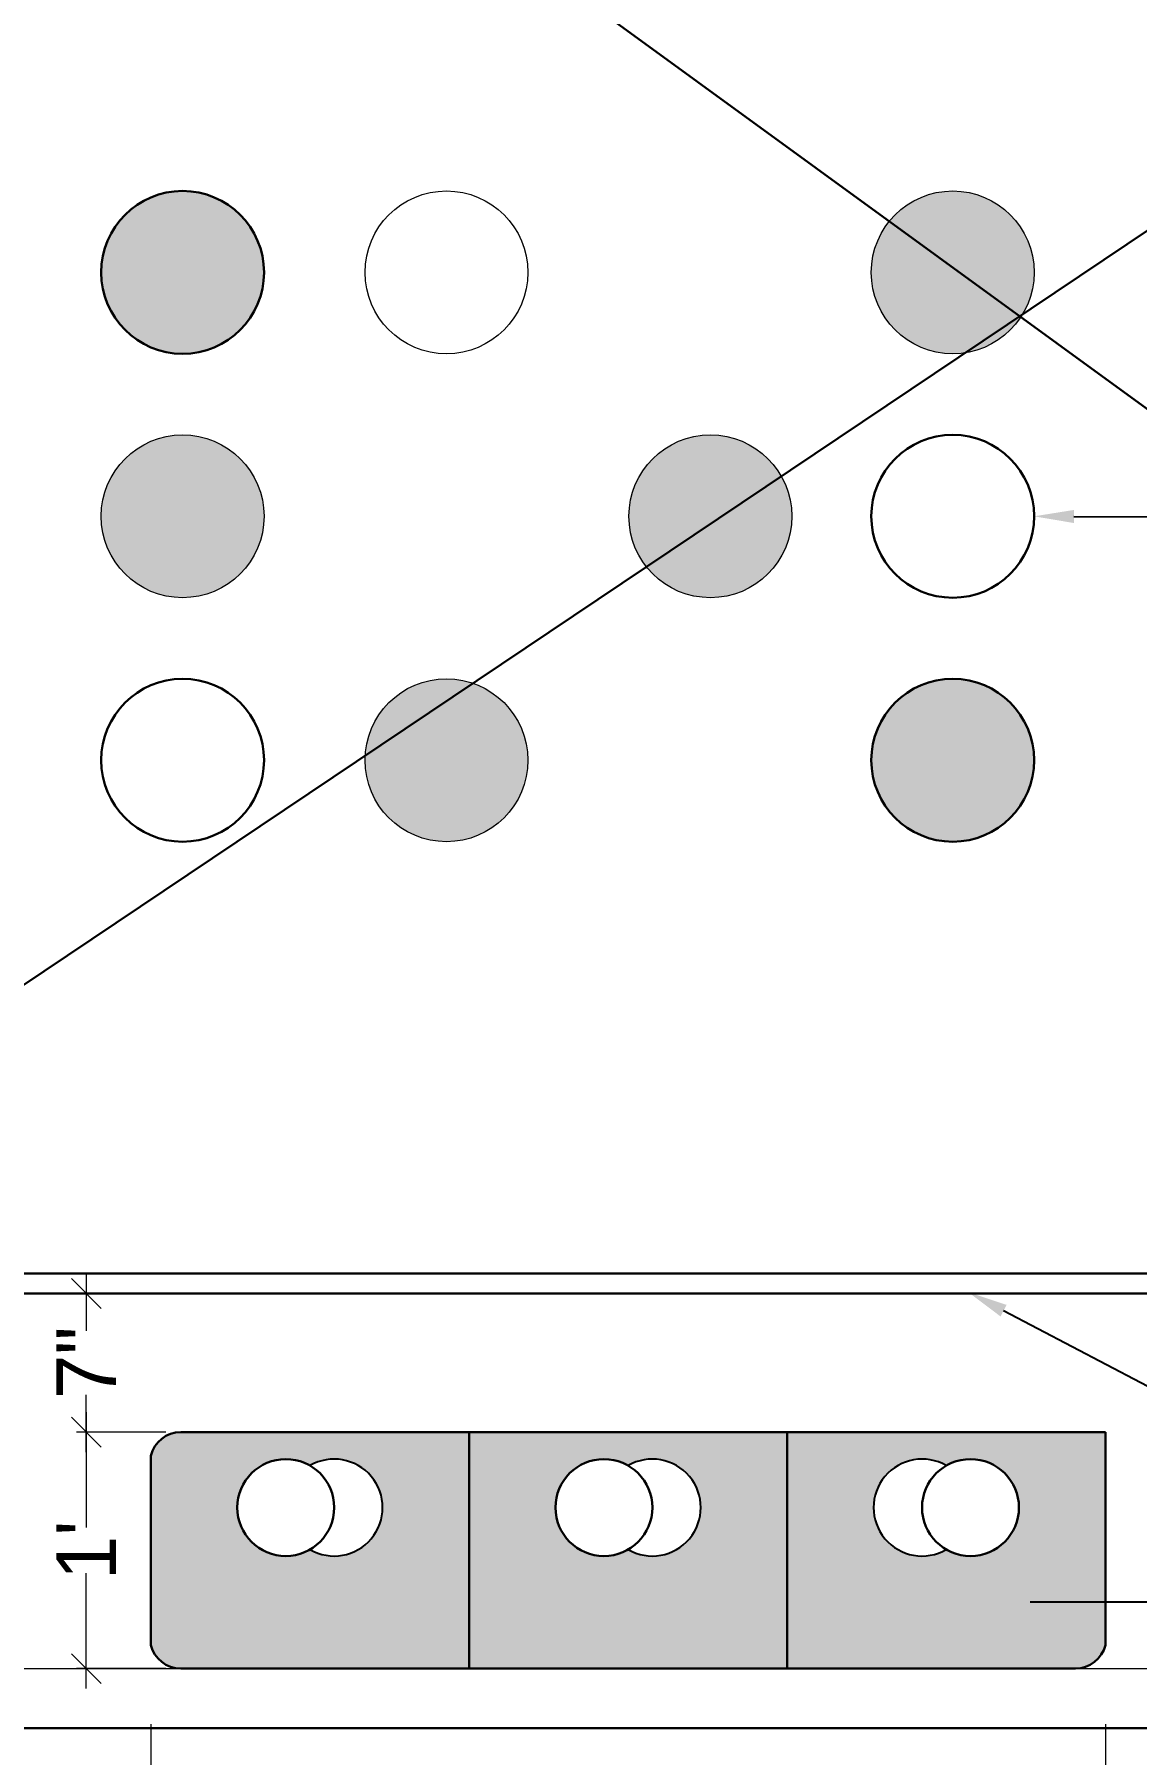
# Model space of a CAD drawing. Header units: millimetres. Extents: x 56222 to 3066687, y -650199 to -121287.
# Drawn here: x 132368.4 to 132423.8, y -183073.5 to -182987 of the extents above; entities that cross this region are included whole.
import ezdxf
from ezdxf import colors
from ezdxf.entities.mleader import LeaderData, LeaderLine
from ezdxf.math import Vec2, Vec3

# ---------------------------------------------------------------- set-up
doc = ezdxf.new("R2010")
doc.units = ezdxf.units.MM
doc.header["$MEASUREMENT"] = 0
doc.header["$PDMODE"] = 35
doc.linetypes.add('DASHED', pattern=[0.75, 0.5, -0.25])
doc.layers.get('Defpoints').update_dxf_attribs({"color": 220})
doc.layers.add('AR HATCH-7', color=7, linetype='Continuous')
for name, color, linetype, lineweight in [('FURNI', 25, 'Continuous', 5), ('FURNITURE', 32, 'Continuous', 9), ('furniture dimensions', 1, 'DASHED', 0), ('glass', 132, 'Continuous', 20), ('GROUND FLOOR  ( HATCH )', 251, 'Continuous', 9), ('SECTION ( HATCH  )', 252, 'Continuous', 9), ('SECTION ( SLAB PLine )', 104, 'Continuous', 30), ('Text', 7, 'Continuous', 15), ('wall', 7, 'Continuous', 30)]:
    doc.layers.add(name, color=color, linetype=linetype, lineweight=lineweight)
doc.styles.add('century g', font='GOTHIC.TTF')
doc.styles.add('style4', font='ARIALN.TTF')
doc.dimstyles.new('Archana', dxfattribs={"dimtxt": 2, "dimasz": 0.75, "dimexe": 0.5, "dimexo": 0.5, "dimgap": 0, "dimtad": 0, "dimzin": 0, "dimdsep": 46, "dimlunit": 4, "dimtxsty": 'century g', "dimblk": 'OBLIQUE', "dimcen": 0, "dimdle": 1, "dimclrd": 256, "dimclre": 256, "dimclrt": 256, "dimadec": 0, "dimazin": 0, "dimtfac": 1, "dimtofl": 0, "dimtmove": 1, "dimatfit": 3, "dimfxl": 1, "dimfxlon": 1, "dimtolj": 1, "dimtzin": 0, "dimlwd": -1, "dimlwe": -1, "dimarcsym": 0})

# ---------------------------------------------------------------- blocks, each defined once
blk = doc.blocks.new('_Oblique')
at = {"layer": 'wall', "color": 0, "lineweight": -2}
blk.add_line((-0.5, -0.5), (0.5, 0.5), dxfattribs=at)
blk = doc.blocks.new('*D213')
at = {"layer": 'Defpoints', "color": 0, "linetype": 'Continuous', "lineweight": 30, "transparency": 16777216}
for p in [(132370.9685841713, -183057.332537793), (132375.722046218, -183057.332537793), (132375.7220462179, -183069.2236764183, 4.438608610474392e-08)]:
    blk.add_point(p, dxfattribs=at)
at = {"layer": 'furniture dimensions', "color": 5, "linetype": 'Continuous', "transparency": 16777216}
for p, q in [((132370.9685841713, -183056.332537793), (132370.9685841713, -183062.1350071737)), ((132374.9685841713, -183057.332537793), (132370.4685841713, -183057.332537793)), ((132370.9685841713, -183070.2236764183), (132370.9685841713, -183064.4212070377))]:
    blk.add_line(p, q, dxfattribs=at)
at = {"layer": 'furniture dimensions', "color": 5, "linetype": 'ByBlock', "transparency": 16777216}
blk.add_line((132374.9685841713, -183069.2236764183), (132370.4685841713, -183069.2236764183), dxfattribs=at)
at = {"layer": 'furniture dimensions', "color": 5, "linetype": 'Continuous', "transparency": 16777216, "xscale": 1.5, "yscale": 1.5, "zscale": 1.5}
for p, rotation in [((132370.9685841713, -183057.332537793), 90), ((132370.9685841713, -183069.2236764183), 270)]:
    blk.add_blockref('_Oblique', p, dxfattribs=dict(at, rotation=rotation))
at = {"layer": 'furniture dimensions', "linetype": 'Continuous', "lineweight": 0, "transparency": 16777216, "insert": (132370.9685841712, -183063.2781071057), "char_height": 3, "attachment_point": 5, "rotation": 90, "style": 'century g'}
blk.add_mtext("\\A1;1'", dxfattribs=at)
blk = doc.blocks.new('*D214')
at = {"layer": 'Defpoints', "color": 0, "linetype": 'Continuous', "lineweight": 30, "transparency": 16777216}
for p in [(132370.9685841714, -183050.358598972), (132375.722046218, -183050.358598972, -2.13097615410756e-09), (132375.722046218, -183057.332537793)]:
    blk.add_point(p, dxfattribs=at)
at = {"layer": 'furniture dimensions', "color": 5, "linetype": 'Continuous', "transparency": 16777216}
for p, q in [((132370.9685841714, -183049.358598972), (132370.9685841714, -183052.2415575056)), ((132374.9685841714, -183050.358598972), (132370.4685841714, -183050.358598972)), ((132370.9685841714, -183058.332537793), (132370.9685841714, -183055.4495792595))]:
    blk.add_line(p, q, dxfattribs=at)
at = {"layer": 'furniture dimensions', "color": 5, "linetype": 'ByBlock', "transparency": 16777216}
blk.add_line((132374.9685841714, -183057.332537793), (132370.4685841714, -183057.332537793), dxfattribs=at)
at = {"layer": 'furniture dimensions', "color": 5, "linetype": 'Continuous', "transparency": 16777216, "xscale": 1.5, "yscale": 1.5, "zscale": 1.5}
for p, rotation in [((132370.9685841714, -183050.358598972), 90), ((132370.9685841714, -183057.332537793), 270)]:
    blk.add_blockref('_Oblique', p, dxfattribs=dict(at, rotation=rotation))
at = {"layer": 'furniture dimensions', "linetype": 'Continuous', "lineweight": 0, "transparency": 16777216, "insert": (132370.9685841714, -183053.8455683825), "char_height": 3, "attachment_point": 5, "rotation": 90, "style": 'century g'}
blk.add_mtext('\\A1;7"', dxfattribs=at)
blk = doc.blocks.new('*D215')
at = {"layer": 'Defpoints', "color": 0, "linetype": 'Continuous', "lineweight": 30, "transparency": 16777216}
for p in [(132374.21856742, -183065.7845605242, 1.693868068849664e-08), (132422.2215673508, -183066.9285321746, 1.989150553400295e-08), (132422.2215673508, -183076.0232364974)]:
    blk.add_point(p, dxfattribs=at)
at = {"layer": 'furniture dimensions', "color": 5, "linetype": 'ByBlock', "transparency": 16777216}
blk.add_line((132374.21856742, -183072.0232364974), (132374.21856742, -183076.5232364974), dxfattribs=at)
at = {"layer": 'furniture dimensions', "color": 5, "linetype": 'Continuous', "transparency": 16777216}
for p, q in [((132422.2215673508, -183072.0232364974), (132422.2215673508, -183076.5232364974)), ((132373.21856742, -183076.0232364974), (132396.8332556927, -183076.0232364974)), ((132423.2215673508, -183076.0232364974), (132399.6068790782, -183076.0232364974))]:
    blk.add_line(p, q, dxfattribs=at)
at = {"layer": 'furniture dimensions', "color": 5, "linetype": 'Continuous', "transparency": 16777216, "xscale": 1.5, "yscale": 1.5, "zscale": 1.5, "rotation": 180}
blk.add_blockref('_Oblique', (132374.21856742, -183076.0232364974), dxfattribs=at)
at = {"layer": 'furniture dimensions', "color": 5, "linetype": 'Continuous', "transparency": 16777216, "xscale": 1.5, "yscale": 1.5, "zscale": 1.5}
blk.add_blockref('_Oblique', (132422.2215673508, -183076.0232364974), dxfattribs=at)
at = {"layer": 'furniture dimensions', "linetype": 'Continuous', "lineweight": 0, "transparency": 16777216, "insert": (132398.2200673854, -183076.0232364974), "char_height": 3, "attachment_point": 5, "style": 'century g'}
blk.add_mtext("\\A1;4'", dxfattribs=at)

msp = doc.modelspace()

# ---------------------------------------------------------------- hatches: boundary and pattern name
at = {"layer": 'AR HATCH-7', "lineweight": 30, "true_color": 0xf1e8df, "transparency": 33554687}
h = msp.add_hatch(color=254, dxfattribs=at)
h.dxf.hatch_style = 1
h.paths.add_polyline_path([(132393.1780965916, -183023.5462654391, 1), (132384.9888430178, -183023.5462654391, 1)])
h.paths.add_polyline_path([(132410.4498039778, -182999.0138976662, 1), (132418.6390575516, -182999.0138976662, 1)])
h.paths.add_polyline_path([(132359.5278820578, -182999.0138976662, 1), (132367.7171356316, -182999.0138976662, 1)])
at = {"layer": 'AR HATCH-7', "lineweight": 30, "true_color": 0xbd9865, "transparency": 33554687}
h = msp.add_hatch(color=33, dxfattribs=at)
h.dxf.hatch_style = 1
h.paths.add_polyline_path([(132422.2215673509, -183057.332537793), (132406.2205673739, -183057.332537793), (132406.2205673739, -183069.2236764183), (132420.7180885531, -183069.2236764183, 0.3466771717919637), (132422.2215673508, -183068.0388323003)])
h.paths.add_polyline_path([(132414.2210673624, -183059.0170672375, -0.5773502691891358), (132417.8750006213, -183061.1266665881, -0.5773502691891358), (132414.2210673624, -183063.2362659388, -1.73205080757395)], flags=16)
h.paths.add_polyline_path([(132406.2205673739, -183057.332537793), (132390.219567397, -183057.332537793), (132390.219567397, -183069.2236764183), (132406.2205673739, -183069.2236764183)])
h.paths.add_polyline_path([(132398.2200673854, -183063.2362659387, -0.5773502691891356), (132394.5661341265, -183061.1266665881, -0.5773502691891349), (132398.2200673854, -183059.0170672375, -1.732050807574049)], flags=16)
h.paths.add_polyline_path([(132390.219567397, -183057.332537793), (132375.7220462179, -183057.332537793, 0.3466771718597841), (132374.21856742, -183058.5173819114), (132374.21856742, -183068.0388323, 0.3466771718374201), (132375.7220462179, -183069.2236764183), (132390.219567397, -183069.2236764183)])
h.paths.add_polyline_path([(132382.2190674085, -183063.2362659387, -0.577350269189134), (132378.5651341496, -183061.1266665881, -0.5773502691891377), (132382.2190674085, -183059.0170672375, -1.732050807574042)], flags=16)
at = {"layer": 'GROUND FLOOR  ( HATCH )', "lineweight": 30, "true_color": 0xcd2027}
h = msp.add_hatch(color=242, dxfattribs=at)
h.dxf.hatch_style = 1
h.set_gradient(color1=(147, 149, 152), name='CURVED')
h.paths.add_polyline_path([(132371.7171356316, -182999.0138976662, 1), (132379.9063892055, -182999.0138976662, 1)])
h = msp.add_hatch(color=242, dxfattribs=at)
h.dxf.hatch_style = 1
h.set_gradient(color1=(205, 105, 40), name='CURVED')
h.paths.add_polyline_path([(132371.7171356316, -183011.2800815526, 1), (132379.9063892055, -183011.2800815526, 1)])
h = msp.add_hatch(color=242, dxfattribs=at)
h.dxf.hatch_style = 1
h.set_gradient(color1=(205, 105, 40), name='CURVED')
h.paths.add_polyline_path([(132406.4498039778, -183011.2800815526, 1), (132398.2605504039, -183011.2800815526, 1)])
h = msp.add_hatch(color=242, dxfattribs=at)
h.dxf.hatch_style = 1
h.set_gradient(color1=(147, 149, 152), name='CURVED')
h.paths.add_polyline_path([(132418.6390575516, -183023.5462654391, 1), (132410.4498039778, -183023.5462654391, 1)])

# ---------------------------------------------------------------- linework, layer by layer
at = {"layer": 'FURNI', "lineweight": 30}
for centre in [(132375.8117624185, -182999.0138976662, -0.2829956410730374), (132414.5444307647, -183011.2800815526, -0.2829956410730374), (132375.8117624185, -183023.5462654391, -0.2829956410730374), (132414.5444307647, -183023.5462654391, -0.2829956410730374)]:
    msp.add_circle(centre, 4.094626786923414, dxfattribs=at)
at = {"layer": 'FURNI', "lineweight": 0}
for centre in [(132389.0834698047, -182999.0138976662, -0.2829956410730374), (132414.5444307647, -182999.0138976662, -0.2829956410730374), (132375.8117624185, -183011.2800815526, -0.2829956410730374), (132402.3551771909, -183011.2800815526, -0.2829956410730374), (132389.0834698047, -183023.5462654391, -0.2829956410730374)]:
    msp.add_circle(centre, 4.094626786923414, dxfattribs=at)
at = {"layer": 'FURNITURE', "lineweight": 30}
for p, q in [((132361.0499111303, -183049.358598972, -4.492290370210112e-09), (132429.9986608243, -183049.358598972, -4.492290370210112e-09)), ((132361.0499111303, -183050.358598972, -4.492290370210112e-09), (132429.9986608243, -183050.358598972, 6.604231155975869e-09)), ((132375.7220462179, -183057.332537793), (132422.2215673509, -183057.332537793)), ((132390.219567397, -183057.332537793), (132390.219567397, -183069.2236764183, 4.438608610474392e-08)), ((132390.219567397, -183069.2236764183), (132390.219567397, -183057.332537793)), ((132406.2205673739, -183057.332537793), (132406.2205673739, -183069.2236764183, 4.438608610474392e-08)), ((132422.2215673509, -183057.332537793), (132422.2215673508, -183068.0388323003, 2.219304305237196e-08)), ((132374.21856742, -183068.0388323, 2.219304305237196e-08), (132374.21856742, -183058.5173819115)), ((132420.7180885531, -183069.2236764183, 4.438608610474392e-08), (132375.7220462179, -183069.2236764183, 4.438608610474392e-08))]:
    msp.add_line(p, q, dxfattribs=at)
for centre in [(132381.0010896555, -183061.1266665881), (132397.0020896325, -183061.1266665881, 7.016938641378012e-09), (132415.4390451154, -183061.1266665881, 3.508469320700482e-09)]:
    msp.add_circle(centre, 2.435955505934544, dxfattribs=at)
for centre, start, end in [((132375.7220462179, -183058.8788610703), 90, 166.4810546212179), ((132375.7220462179, -183067.677353141, 4.438608610474392e-08), 193.5189453787821, 270), ((132420.7180885531, -183067.677353141, 4.438608610474392e-08), 270, 346.4810546212179)]:
    msp.add_arc(centre, 1.546323277318152, start, end, dxfattribs=at)
at = {"layer": 'FURNITURE', "lineweight": 25}
for centre, start, end in [((132383.4370451615, -183061.1266665881), 239.9999999999381, 120.0000000000603), ((132399.4380451384, -183061.1266665881, 7.016938641378012e-09), 239.9999999999381, 120.0000000000603), ((132413.0030896094, -183061.1266665881, 3.508469320700482e-09), 59.99999999993968, 300.0000000000603)]:
    msp.add_arc(centre, 2.435955505934544, start, end, dxfattribs=at)
at = {"layer": 'glass', "color": 242, "lineweight": 30, "true_color": 0xcd2027}
for p, q in [((132580.4790911686, -183119.5131002002), (132256.5034392413, -182883.7617888995)), ((132256.5034392413, -183109.5237070061), (132591.4782351551, -182884.760830214))]:
    msp.add_line(p, q, dxfattribs=at)
at = {"layer": 'SECTION ( HATCH  )', "color": 252, "lineweight": 0, "true_color": 0x939598}
msp.add_line((132353.0457226739, -183069.2236764183), (132465.8154962203, -183069.2236764183), dxfattribs=at)
at = {"layer": 'SECTION ( SLAB PLine )', "color": 1}
msp.add_line((132327.1389265605, -183072.223803242), (132481.9039804018, -183072.223803242), dxfattribs=at)

# ---------------------------------------------------------------- dimensions: what is measured, and where the dimension line sits
at = {"layer": 'furniture dimensions', "color": 5, "linetype": 'Continuous', "lineweight": 0}
for base, p1, p2, picture, middle in [((132370.9685841714, -183050.358598972), (132375.7220462179, -183057.332537793), (132375.7220462179, -183050.358598972, -2.13097615410756e-09), '*D214', (132370.9685841714, -183053.8455683825)), ((132370.9685841713, -183057.332537793), (132375.7220462179, -183069.2236764183, 4.438608610474392e-08), (132375.7220462179, -183057.332537793), '*D213', (132370.9685841712, -183063.2781071057))]:
    dim = msp.add_linear_dim(base=base, p1=p1, p2=p2, angle=90, dimstyle='Archana', override={"dimtxt": 3, "dimasz": 1.5, "dimdec": 0, "dimclrd": 5, "dimclre": 5, "dimfxl": 4}, dxfattribs=at)
    dim.commit()
    dim.dimension.update_dxf_attribs({"geometry": picture, "text_midpoint": middle})
dim = msp.add_linear_dim(base=(132422.2215673508, -183076.0232364974), p1=(132374.21856742, -183065.7845605242, 1.693868068849664e-08), p2=(132422.2215673508, -183066.9285321746, 1.989150553400295e-08), dimstyle='Archana', override={"dimtxt": 3, "dimasz": 1.5, "dimdec": 0, "dimclrd": 5, "dimclre": 5, "dimfxl": 4}, dxfattribs=at)
dim.commit()
dim.dimension.update_dxf_attribs({"geometry": '*D215', "text_midpoint": (132398.2200673854, -183076.0232364974)})

# ---------------------------------------------------------------- leaders
at = {"layer": 'Text', "color": 1, "lineweight": 0, "ltscale": 20}
ml = msp.add_multileader_mtext('Standard', dxfattribs=at)
ml.set_content('Artifact/Lights\\P/photos', color=1, style='style4')
ml.set_leader_properties()
ml.build(insert=Vec2(0, 0))
ml.multileader.update_dxf_attribs({"dogleg_length": 2.024561314337916, "arrow_head_size": 2})
ctx = ml.context
ctx.base_point, ctx.char_height, ctx.arrow_head_size, ctx.landing_gap_size, ctx.plane_origin = Vec3(132483.1428715978, -183011.5529993375), 3, 2, 0.4, Vec3(132416.1073755345, -183011.5529993375)
notes = []
notes.append((ctx, [(0, (1, 1, 0), (132481.1183102835, -183011.5529993375), (1, 0), 2.024561314337916, [(0, [(132418.6390575516, -183011.2800815525)], 0, [])])]))
ctx.mtext.insert = Vec3(132483.5428715978, -183009.6365600469)
ml = msp.add_multileader_mtext('Standard', dxfattribs=at)
ml.set_content('shelf', color=1, style='style4')
ml.set_leader_properties()
ml.build(insert=Vec2(0, 0))
ml.multileader.update_dxf_attribs({"dogleg_length": 2.024561314337916, "arrow_head_size": 2})
ctx = ml.context
ctx.base_point, ctx.char_height, ctx.arrow_head_size, ctx.landing_gap_size, ctx.plane_origin = Vec3(132482.9901457389, -183058.712003393), 3, 2, 0.4, Vec3(132415.9958403909, -183056.9902411554)
notes.append((ctx, [(0, (1, 1, 0), (132431.4054842857, -183058.712003393), (1, 0), 51.58466145322382, [(0, [(132415.3308266659, -183050.2969943824)], 0, [])])]))
ctx.mtext.insert = Vec3(132483.3901457389, -183057.1874467764)
ml = msp.add_multileader_mtext('Standard', dxfattribs=at)
ml.set_content('Console', color=1, style='style4')
ml.set_leader_properties()
ml.build(insert=Vec2(0, 0))
ml.multileader.update_dxf_attribs({"dogleg_length": 2.024561314337916, "arrow_head_size": 2})
ctx = ml.context
ctx.base_point, ctx.char_height, ctx.arrow_head_size, ctx.landing_gap_size, ctx.plane_origin = Vec3(132483.0313364542, -183065.8587827338), 3, 2, 0.4, Vec3(132415.9958403909, -183065.8587827338)
notes.append((ctx, [(0, (1, 1, 0), (132481.0067751398, -183065.8587827338), (1, 0), 2.024561314337916, [(0, [(132416.4462511078, -183065.8587827338)], 0, [])])]))
ctx.mtext.insert = Vec3(132483.4313364541, -183064.3332029248)
for ctx, leaders in notes:
    for number, flags, end, landing, length, lines in leaders:
        leader = LeaderData()
        leader.index, (leader.has_last_leader_line, leader.has_dogleg_vector, leader.attachment_direction) = number, flags
        leader.last_leader_point, leader.dogleg_vector, leader.dogleg_length = Vec3(end), Vec3(landing), length
        for number, points, colour, breaks in lines:
            line = LeaderLine()
            line.index, line.vertices, line.color, line.breaks = number, Vec3.list(points), colors.encode_raw_color(colour), breaks
            leader.lines.append(line)
        ctx.leaders.append(leader)

doc.saveas('drawing.dxf')
